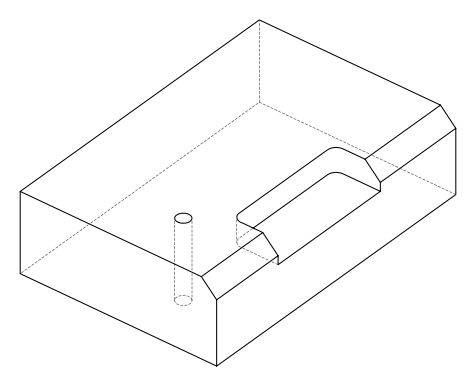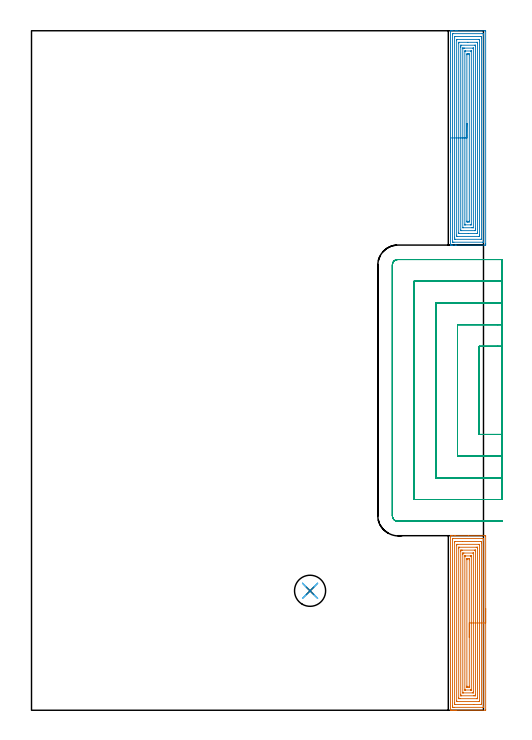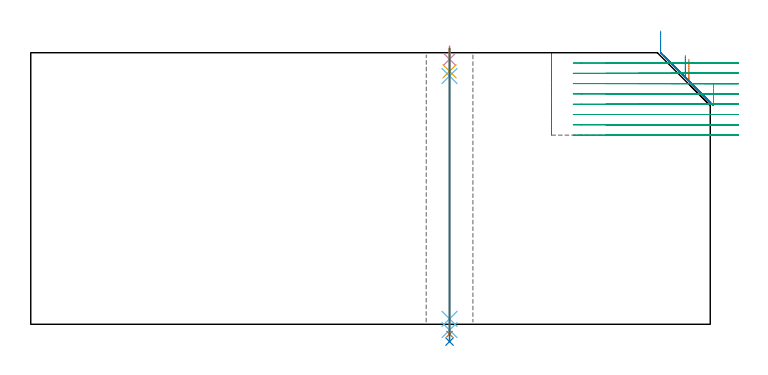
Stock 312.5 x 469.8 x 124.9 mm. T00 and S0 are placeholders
(PLAN: 8 operations, 6 tool changes, 54.8 min)
(1 AREA_MILL | FG_CHAMFER_SURFACE | UGT0205_001 | 9.05 min | 38072 mm3)
(2 AREA_MILL_1 | FG_CHAMFER_SURFACE_1 | UGT0205_001 | 11.03 min | 46188 mm3)
(3 MILL_SLOT | SLOT_PARTIAL_RECTANGULAR | UGT0201_094 | Follow Part, ap 5, ae 75% | 33.03 min | 548006 mm3)
(4 SPOT_DRILL | STEP1HOLE | NXT0321_9005460120000 | 0.05 min | 144 mm3)
(5 DRILL_BLIND_HOLE_INTO_CENTER | STEP1HOLE | UGT0301_180 | 0.04 min | 129 mm3)
(6 GUN_DRILL_THROUGH_HOLE | STEP1HOLE | UGT0307_001 | 0.56 min | 2246 mm3)
(7 SPADE_DRILL_TO_ENLARGE_THROUGH_HOLE | STEP1HOLE | UGT0306_004 | 0.53 min | 15270 mm3)
(8 DRILL_TO_ENLARGE_THROUGH_HOLE | STEP1HOLE | UGT0301_052 | 0.54 min | 27426 mm3)
(TOOL UGT0205_001 | Chamfer Mill 20 x 3 x 45 deg. | D20 FL50 Z2)
(TOOL UGT0201_094 | End mill 20 mm | D20 FL38 Z4)
(TOOL NXT0321_9005460120000 | NC Spot Drill, 142deg, 12mm, Carbide, Uncoated | D12 PA142 FL30 Z2)
(TOOL UGT0301_180 | Twist Drill 5.7 mm | D5.7 PA118 FL55 Z2)
(TOOL UGT0307_001 | Gun Drill 5 mm | D5 PA130 FL24 Z1)
(TOOL UGT0306_004 | Spade Drill 13.5mm | D13.5 PA132 FL10 Z2)
(TOOL UGT0301_052 | Twist Drill 21.5 mm | D21.5 PA118 FL150 Z2)
(OP 1 AREA_MILL)
G17 G21 G94 G90
T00 M6
G54
G17 G0 G90 X314. Y70.35 S1061 M3
G43 Z134.9 H0
Z110.6
G94 G1 Y70.312 Z109.728 F250.
Y70.198 Z108.864
Y70.009 Z108.012
Y69.747 Z107.18
Y69.413 Z106.374
Y69.01 Z105.6
Y68.541 Z104.864
Y68.01 Z104.172
Y67.421 Z103.529
Y66.778 Z102.94
Y66.086 Z102.409
Y65.35 Z101.94
Y64.576 Z101.537
Y63.77 Z101.203
Y62.938 Z100.941
Y62.086 Z100.752
Y61.222 Z100.638
Y60.35 Z100.6
Y0.597
X313.996 Y0.278 Z100.602
X313.991 Y0.01 Z100.606
X313.719 Y0. Z100.878
X293.543 Z121.052
X292.947 Z121.647
X292.358 Z122.239
X292.056 Z122.54
X291.467 Z123.129
X291.166 Z123.429
X290.563 Z124.036
X290.276 Z124.323
X290.09 Z124.509
X289.744 Z124.847
X289.706 Z124.885
X289.702 Y0.007 Z124.888
X289.7 Y0.15 Z124.9
Y120.549
X289.703 Y120.69 Z124.888
X289.742 Y120.693 Z124.849
X290.09 Y120.7 Z124.509
X290.563 Z124.036
X291.166 Z123.429
X292.358 Z122.239
X292.947 Z121.647
X302.073 Z112.525
X313.424 Z101.173
X313.721 Y120.698 Z100.876
X313.992 Y120.69 Z100.606
X313.999 Y120.419 Z100.599
X314. Y60.35 Z100.6
X312.586 Z102.014
Y2.329
X312.585 Y2.277 Z102.015
X312.581 Y2.173 Z102.019
X312.575 Y2.01 Z102.025
X312.534 Y2.008 Z102.066
X312.022 Y2.001 Z102.578
X292.056 Z122.544
X291.543 Y2.003 Z123.057
X291.166 Y2.01 Z123.434
X291.121 Y2.38 Z123.479
X291.118 Y2.428 Z123.482
X291.114 Y3.272 Z123.486
Y3.324
Y118.371
X291.115 Y118.423 Z123.485
X291.119 Y118.527 Z123.481
X291.125 Y118.69 Z123.475
X291.166 Y118.692 Z123.434
X291.678 Y118.699 Z122.922
X311.644 Z102.956
X312.157 Y118.697 Z102.443
X312.534 Y118.69 Z102.066
X312.579 Y118.319 Z102.021
X312.582 Y118.271 Z102.018
X312.586 Y117.428 Z102.014
Y117.376
Y60.35
X311.172 Z103.428
X311.171 Y4.637 Z103.429
X311.169 Y4.164 Z103.431
X311.167 Y4.06 Z103.433
X311.165 Y4.017 Z103.435
X311.081 Y4.01 Z103.519
X310.916 Y4.001 Z103.684
X305.757 Y4. Z108.843
X292.783 Z121.817
X292.674 Y4.002 Z121.926
X292.586 Y4.006 Z122.014
X292.535 Y4.01 Z122.065
X292.533 Y4.026 Z122.067
X292.531 Y4.164 Z122.069
X292.529 Y4.583 Z122.071
X292.528 Y5.056 Z122.072
X292.529 Y116.063 Z122.071
X292.53 Y116.536 Z122.07
X292.533 Y116.64 Z122.067
X292.535 Y116.683 Z122.065
X292.619 Y116.69 Z121.981
X292.784 Y116.698 Z121.816
X297.943 Y116.7 Z116.657
X310.917 Z103.683
X311.026 Y116.698 Z103.574
X311.114 Y116.694 Z103.486
X311.165 Y116.69 Z103.435
X311.167 Y116.674 Z103.433
X311.169 Y116.536 Z103.431
X311.171 Y116.117 Z103.429
X311.172 Y115.644 Z103.428
Y60.35
X309.757 Z104.843
Y6.84
X309.753 Y6.058 Z104.847
X309.75 Y6.011 Z104.85
X309.706 Y6.007 Z104.894
X309.601 Y6.003 Z104.999
X309.392 Y6.001 Z105.208
X308.973 Y6. Z105.627
X294.286 Y6.001 Z120.314
X294.091 Y6.003 Z120.509
X293.994 Y6.006 Z120.606
X293.951 Y6.01 Z120.649
X293.95 Y6.043 Z120.65
X293.943 Y6.733 Z120.657
Y6.84
Y113.86
X293.947 Y114.642 Z120.653
X293.95 Y114.689 Z120.65
X293.994 Y114.693 Z120.606
X294.099 Y114.697 Z120.501
X294.308 Y114.699 Z120.292
X294.727 Y114.7 Z119.873
X309.414 Y114.699 Z105.186
X309.609 Y114.697 Z104.991
X309.706 Y114.694 Z104.894
X309.749 Y114.69 Z104.851
X309.75 Y114.657 Z104.85
X309.757 Y113.966 Z104.843
Y113.86
Y60.35
X308.343 Z106.257
Y8.623
X308.342 Y8.363 Z106.258
X308.338 Y8.101 Z106.262
X308.336 Y8.029 Z106.264
X308.33 Y8.009 Z106.27
X308.315 Y8.007 Z106.285
X308.238 Y8.003 Z106.362
X308.082 Y8.001 Z106.518
X307.814 Y8. Z106.786
X296.24 Z118.36
X295.618 Y8.002 Z118.982
X295.41 Y8.006 Z119.19
X295.376 Y8.009 Z119.224
X295.364 Y8.013 Z119.236
X295.362 Y8.049 Z119.238
X295.359 Y8.188 Z119.241
X295.357 Y8.362 Z119.243
Y8.623
Y112.077
X295.358 Y112.337 Z119.242
X295.362 Y112.599 Z119.238
X295.364 Y112.671 Z119.236
X295.37 Y112.691 Z119.23
X295.385 Y112.693 Z119.215
X295.462 Y112.697 Z119.138
X295.618 Y112.699 Z118.982
X295.886 Y112.7 Z118.714
X307.46 Z107.14
X308.082 Y112.698 Z106.518
X308.29 Y112.694 Z106.31
X308.324 Y112.691 Z106.276
X308.336 Y112.687 Z106.264
X308.338 Y112.651 Z106.262
X308.341 Y112.512 Z106.259
X308.343 Y112.338 Z106.257
Y112.077
Y60.35
X306.929 Z107.671
X306.928 Y10.671 Z107.672
X306.927 Y10.407 Z107.673
X306.924 Y10.093 Z107.676
X306.922 Y10.023 Z107.678
X306.843 Y10.01 Z107.757
X306.705 Y10.003 Z107.895
X306.302 Y10.001 Z108.298
X305.818 Y10. Z108.782
X297.398 Z117.202
X296.912 Y10.002 Z117.688
X296.8 Y10.008 Z117.8
X296.778 Y10.01 Z117.822
X296.776 Y10.049 Z117.824
X296.773 Y10.142 Z117.827
X296.772 Y10.407 Z117.828
X296.771 Y11.035 Z117.829
Y110.029
X296.773 Y110.293 Z117.827
X296.776 Y110.607 Z117.824
X296.778 Y110.677 Z117.822
X296.857 Y110.69 Z117.743
X296.995 Y110.696 Z117.605
X297.398 Y110.699 Z117.202
X297.882 Y110.7 Z116.718
X306.302 Z108.298
X306.788 Y110.698 Z107.812
X306.9 Y110.692 Z107.7
X306.922 Y110.69 Z107.678
X306.924 Y110.651 Z107.676
X306.927 Y110.558 Z107.673
X306.928 Y110.293 Z107.672
X306.929 Y109.665 Z107.671
Y60.35
X305.515 Z109.085
X305.514 Y12.979 Z109.086
X305.51 Y12.191 Z109.09
X305.508 Y12.094 Z109.092
X305.5 Y12.01 Z109.1
X305.411 Y12.008 Z109.189
X304.711 Y12.001 Z109.889
X298.478 Z116.122
X298.289 Y12.007 Z116.311
X298.227 Y12.01 Z116.373
X298.192 Y12.026 Z116.408
X298.189 Y12.088 Z116.411
X298.187 Y12.191 Z116.413
X298.186 Y12.294 Z116.414
X298.185 Y107.721 Z116.415
X298.19 Y108.509 Z116.41
X298.192 Y108.606 Z116.408
X298.2 Y108.69 Z116.4
X298.289 Y108.692 Z116.311
X298.989 Y108.699 Z115.611
X305.222 Y108.698 Z109.378
X305.411 Y108.693 Z109.189
X305.473 Y108.69 Z109.127
X305.508 Y108.674 Z109.092
X305.511 Y108.612 Z109.089
X305.513 Y108.509 Z109.087
X305.514 Y108.406 Z109.086
X305.515 Y60.35 Z109.085
X304.1 Z110.5
Y14.239
X304.099 Y14.113 Z110.501
X304.096 Y14.03 Z110.504
X304.093 Y14.013 Z110.507
X304.088 Y14.009 Z110.512
X304.063 Y14.006 Z110.537
X303.631 Y14. Z110.969
X303.605 Z110.995
X300.069 Z114.531
X300.044 Z114.556
X299.645 Y14.01 Z114.955
X299.606 Y14.014 Z114.994
X299.603 Y14.045 Z114.997
X299.601 Y14.091 Z114.999
X299.6 Y14.137 Z115.
Y14.445
Y106.461
X299.601 Y106.587 Z114.999
X299.604 Y106.669 Z114.996
X299.606 Y106.687 Z114.994
X299.612 Y106.691 Z114.988
X299.637 Y106.694 Z114.963
X300.069 Y106.7 Z114.531
X300.095 Z114.505
X303.631 Z110.969
X303.656 Z110.944
X304.055 Y106.69 Z110.545
X304.094 Y106.686 Z110.506
X304.097 Y106.655 Z110.503
X304.099 Y106.609 Z110.501
X304.1 Y106.563 Z110.5
Y106.255
Y60.35
X302.686 Z111.914
Y16.65
X302.682 Y16.231 Z111.918
X302.679 Y16.024 Z111.921
X302.675 Y16.01 Z111.925
X302.648 Y16.006 Z111.952
X302.591 Y16.003 Z112.009
X302.498 Y16. Z112.102
X301.117 Y16.002 Z113.483
X301.067 Y16.004 Z113.533
X301.032 Y16.01 Z113.568
X301.02 Y16.014 Z113.58
X301.019 Y16.031 Z113.581
X301.016 Y16.218 Z113.584
X301.014 Y16.596 Z113.586
Y16.65
Y104.05
X301.018 Y104.469 Z113.582
X301.021 Y104.676 Z113.579
X301.025 Y104.69 Z113.575
X301.052 Y104.694 Z113.548
X301.109 Y104.697 Z113.491
X301.202 Y104.7 Z113.398
X302.583 Y104.698 Z112.017
X302.633 Y104.696 Z111.967
X302.668 Y104.69 Z111.932
X302.68 Y104.686 Z111.92
X302.681 Y104.669 Z111.919
X302.684 Y104.481 Z111.916
X302.686 Y104.104 Z111.914
Y104.05
Y60.35
Y59.478 Z111.952
Y58.613 Z112.066
Y57.762 Z112.255
Y56.93 Z112.517
Y56.124 Z112.851
Y55.35 Z113.254
Y54.614 Z113.722
Y53.922 Z114.253
Y53.279 Z114.843
Y52.69 Z115.486
Y52.158 Z116.178
Y51.69 Z116.914
Y51.287 Z117.688
Y50.953 Z118.494
Y50.691 Z119.326
Y50.502 Z120.177
Y50.388 Z121.042
Y50.35 Z121.914
G0 Z134.9
M5
M2
(OP 2 AREA_MILL_1)
G17 G21 G94 G90
T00 M6
G54
G17 G0 G90 X289.7 Y385.7 S1061 M3
G43 Z134.9 H0
G94 G1 Y385.738 Z134.028 F250.
Y385.852 Z133.163
Y386.041 Z132.312
Y386.303 Z131.48
Y386.637 Z130.674
Y387.04 Z129.9
Y387.509 Z129.164
Y388.04 Z128.472
Y388.629 Z127.829
Y389.272 Z127.24
Y389.964 Z126.708
Y390.7 Z126.24
Y391.474 Z125.837
Y392.28 Z125.503
Y393.112 Z125.241
Y393.964 Z125.052
Y394.828 Z124.938
Y395.7 Z124.9
Y469.659
X289.703 Y469.79 Z124.888
X289.739 Y469.792 Z124.853
X290.064 Y469.8 Z124.535
X290.604 Z123.995
X291.166 Z123.429
X293.228 Z121.37
X293.837 Z120.758
X294.423 Z120.173
X313.424 Z101.173
X313.732 Y469.797 Z100.865
X313.992 Y469.79 Z100.605
X313.999 Y469.53 Z100.599
X314. Y322.501 Z100.6
X313.999 Y322.186 Z100.601
X313.993 Y321.617 Z100.604
X313.991 Y321.607 Z100.606
X313.424 Y321.6 Z101.173
X293.837 Z120.758
X293.228 Z121.37
X292.947 Z121.65
X291.166 Z123.429
X290.604 Z123.995
X290.276 Z124.323
X290.063 Z124.535
X289.741 Z124.85
X289.706 Z124.885
X289.702 Y321.607 Z124.888
X289.7 Y321.74 Z124.9
Y395.7
X291.114 Z123.486
Y467.483
X291.115 Y467.535 Z123.485
X291.119 Y467.639 Z123.481
X291.127 Y467.79 Z123.473
X291.166 Y467.792 Z123.434
X291.689 Y467.799 Z122.911
X311.644 Y467.8 Z102.956
X312.168 Y467.798 Z102.432
X312.534 Y467.79 Z102.066
X312.579 Y467.785 Z102.021
X312.586 Y467.432 Z102.014
Y323.917
X312.585 Y323.865 Z102.015
X312.581 Y323.761 Z102.019
X312.573 Y323.61 Z102.027
X312.534 Y323.608 Z102.066
X312.011 Y323.601 Z102.589
X292.056 Y323.6 Z122.544
X291.532 Y323.602 Z123.068
X291.166 Y323.61 Z123.434
X291.121 Y323.614 Z123.479
X291.114 Y323.968 Z123.486
Y395.7
X292.528 Z122.072
X292.529 Y465.65 Z122.071
X292.53 Y465.754 Z122.07
X292.532 Y465.779 Z122.068
X292.534 Y465.785 Z122.066
X292.547 Y465.79 Z122.053
X292.646 Y465.795 Z121.954
X292.797 Y465.799 Z121.803
X310.603 Z103.997
X310.753 Y465.797 Z103.847
X310.904 Y465.792 Z103.696
X311.165 Y465.779 Z103.435
X311.167 Y465.65 Z103.433
X311.17 Y465.232 Z103.43
X311.171 Y464.758 Z103.429
X311.172 Y464.34 Z103.428
X311.171 Y325.751 Z103.429
X311.17 Y325.646 Z103.43
X311.168 Y325.621 Z103.432
X311.166 Y325.615 Z103.434
X311.153 Y325.61 Z103.447
X311.054 Y325.605 Z103.546
X310.903 Y325.601 Z103.697
X293.097 Z121.503
X292.947 Y325.603 Z121.653
X292.797 Y325.608 Z121.803
X292.535 Y325.621 Z122.065
X292.533 Y325.751 Z122.067
X292.53 Y326.168 Z122.07
X292.529 Y326.642 Z122.071
X292.528 Y327.06 Z122.072
Y395.7
X293.943 Z120.657
Y462.976
X293.944 Y463.76 Z120.656
X293.946 Y463.786 Z120.654
X293.949 Y463.791 Z120.651
X293.956 Y463.794 Z120.644
X294.007 Y463.798 Z120.593
X294.11 Y463.799 Z120.49
X294.316 Y463.8 Z120.284
X309.415 Z105.185
X309.602 Y463.798 Z104.998
X309.696 Y463.795 Z104.904
X309.741 Y463.79 Z104.859
X309.751 Y463.784 Z104.849
X309.757 Y462.976 Z104.843
Y328.424
X309.756 Y327.64 Z104.844
X309.754 Y327.614 Z104.846
X309.751 Y327.609 Z104.849
X309.744 Y327.606 Z104.856
X309.693 Y327.602 Z104.907
X309.59 Y327.601 Z105.01
X309.384 Y327.6 Z105.216
X294.285 Y327.601 Z120.315
X294.098 Y327.602 Z120.502
X294.004 Y327.606 Z120.596
X293.959 Y327.61 Z120.641
X293.949 Y327.616 Z120.651
X293.943 Y328.424 Z120.657
Y395.7
X295.357 Z119.243
Y461.194
X295.358 Y461.454 Z119.242
X295.362 Y461.716 Z119.238
X295.364 Y461.783 Z119.236
X295.392 Y461.79 Z119.208
X295.466 Y461.795 Z119.134
X295.618 Y461.799 Z118.982
X301.69 Y461.8 Z112.91
X308.082 Y461.799 Z106.518
X308.284 Y461.797 Z106.316
X308.319 Y461.794 Z106.281
X308.332 Y461.791 Z106.268
X308.336 Y461.767 Z106.264
X308.34 Y461.629 Z106.26
X308.342 Y461.455 Z106.258
X308.343 Y330.206 Z106.257
X308.342 Y329.946 Z106.258
X308.338 Y329.684 Z106.262
X308.336 Y329.617 Z106.264
X308.308 Y329.61 Z106.292
X308.234 Y329.605 Z106.366
X308.082 Y329.601 Z106.518
X302.01 Y329.6 Z112.59
X295.618 Y329.601 Z118.982
X295.416 Y329.603 Z119.184
X295.382 Y329.606 Z119.218
X295.368 Y329.609 Z119.232
X295.364 Y329.633 Z119.236
X295.36 Y329.771 Z119.24
X295.358 Y329.945 Z119.242
X295.357 Y395.7 Z119.243
X296.771 Z117.829
Y458.521
X296.772 Y459.148 Z117.828
X296.774 Y459.412 Z117.826
X296.778 Y459.725 Z117.822
X296.784 Y459.79 Z117.816
X296.882 Y459.795 Z117.718
X297.012 Y459.799 Z117.588
X306.302 Y459.8 Z108.298
X306.806 Y459.798 Z107.794
X306.902 Y459.793 Z107.698
X306.919 Y459.791 Z107.681
X306.922 Y459.759 Z107.678
X306.926 Y459.678 Z107.674
X306.928 Y459.412 Z107.672
X306.929 Y332.879 Z107.671
X306.928 Y332.252 Z107.672
X306.926 Y331.988 Z107.674
X306.922 Y331.675 Z107.678
X306.916 Y331.61 Z107.684
X306.818 Y331.605 Z107.782
X306.688 Y331.601 Z107.912
X297.398 Y331.6 Z117.202
X296.894 Y331.602 Z117.706
X296.798 Y331.608 Z117.802
X296.781 Y331.61 Z117.819
X296.778 Y331.641 Z117.822
X296.774 Y331.722 Z117.826
X296.772 Y331.988 Z117.828
X296.771 Y395.7 Z117.829
X298.185 Z116.415
X298.186 Y457.63 Z116.414
X298.187 Y457.732 Z116.413
X298.189 Y457.767 Z116.411
X298.192 Y457.787 Z116.408
X298.205 Y457.79 Z116.395
X298.289 Y457.793 Z116.311
X299.009 Y457.8 Z115.591
X299.179 Z115.421
X305.242 Z109.358
X305.411 Y457.797 Z109.189
X305.468 Y457.794 Z109.132
X305.506 Y457.79 Z109.094
X305.509 Y457.733 Z109.091
X305.513 Y457.63 Z109.087
X305.514 Y457.527 Z109.086
Y333.77
X305.513 Y333.668 Z109.087
X305.511 Y333.633 Z109.089
X305.508 Y333.613 Z109.092
X305.495 Y333.61 Z109.105
X305.411 Y333.607 Z109.189
X304.691 Y333.6 Z109.909
X304.521 Z110.079
X298.458 Y333.601 Z116.142
X298.289 Y333.603 Z116.311
X298.232 Y333.606 Z116.368
X298.194 Y333.61 Z116.406
X298.191 Y333.667 Z116.409
X298.187 Y333.77 Z116.413
X298.186 Y333.873 Z116.414
X298.185 Y395.7 Z116.415
X299.6 Z115.
Y455.426
X299.601 Y455.584 Z114.999
X299.604 Y455.709 Z114.996
X299.606 Y455.784 Z114.994
X299.649 Y455.79 Z114.951
X300.069 Y455.799 Z114.531
X300.117 Y455.8 Z114.483
X303.678 Z110.922
X304.041 Y455.793 Z110.559
X304.085 Y455.79 Z110.515
X304.094 Y455.784 Z110.506
X304.096 Y455.771 Z110.504
X304.099 Y455.722 Z110.501
X304.1 Y455.675 Z110.5
Y455.377
Y335.974
X304.099 Y335.816 Z110.501
X304.096 Y335.691 Z110.504
X304.094 Y335.616 Z110.506
X304.051 Y335.61 Z110.549
X303.631 Y335.601 Z110.969
X303.583 Y335.6 Z111.017
X300.022 Z114.578
X299.659 Y335.607 Z114.941
X299.615 Y335.61 Z114.985
X299.606 Y335.616 Z114.994
X299.604 Y335.629 Z114.996
X299.601 Y335.678 Z114.999
X299.6 Y335.725 Z115.
Y336.023
Y395.7
X301.014 Z113.586
Y453.174
X301.02 Y453.593 Z113.58
X301.024 Y453.79 Z113.576
X301.229 Y453.796 Z113.371
X301.85 Y453.799 Z112.75
X302.117 Y453.798 Z112.483
X302.577 Y453.79 Z112.024
X302.679 Y453.781 Z111.921
X302.686 Y453.174 Z111.914
Y338.226
X302.68 Y337.807 Z111.92
X302.676 Y337.61 Z111.924
X302.471 Y337.604 Z112.129
X301.85 Y337.601 Z112.75
X301.583 Y337.602 Z113.017
X301.124 Y337.61 Z113.476
X301.021 Y337.619 Z113.579
X301.014 Y338.226 Z113.586
Y395.7
Y396.572 Z113.624
Y397.437 Z113.738
Y398.288 Z113.927
Y399.12 Z114.189
Y399.926 Z114.523
Y400.7 Z114.926
Y401.436 Z115.395
Y402.128 Z115.926
Y402.771 Z116.515
Y403.36 Z117.158
Y403.892 Z117.851
Y404.36 Z118.586
Y404.763 Z119.36
Y405.097 Z120.166
Y405.359 Z120.998
Y405.548 Z121.85
Y405.662 Z122.715
Y405.7 Z123.586
G0 Z134.9
M5
M2
(OP 3 MILL_SLOT)
G17 G21 G94 G90
T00 M6
G54
G17 G0 G90 X325.5 Y251.6 S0 M3
G43 Z134.9 H0
Z120.162
G94 G1 X322.5 F250.
X309.5 F500.
Y190.7
X322.5
X325.5 F250.
Y266.6
X322.5
X294.5 F500.
Y175.7
X322.5
X325.5 F250.
Y281.6
X322.5
X279.5 F500.
Y160.7
X322.5
X325.5 F250.
Y296.6
X322.5
X264.5 F500.
Y145.7
X322.5
X325.5 F250.
Y311.6
X322.5
X253.2 F500.
G3 X249.5 Y307.9 R3.7
G1 Y134.4
G3 X253.2 Y130.7 R3.7
G1 X322.5
X325.5 F250.
G0 Y251.6 Z115.425
G1 X322.5
X309.5 F500.
Y190.7
X322.5
X325.5 F250.
Y266.6
X322.5
X294.5 F500.
Y175.7
X322.5
X325.5 F250.
Y281.6
X322.5
X279.5 F500.
Y160.7
X322.5
X325.5 F250.
Y296.6
X322.5
X264.5 F500.
Y145.7
X322.5
X325.5 F250.
Y311.6
X322.5
X253.2 F500.
G3 X249.5 Y307.9 R3.7
G1 Y134.4
G3 X253.2 Y130.7 R3.7
G1 X322.5
X325.5 F250.
G0 Y251.6 Z110.687
G1 X322.5
X309.5 F500.
Y190.7
X322.5
X325.5 F250.
Y266.6
X322.5
X294.5 F500.
Y175.7
X322.5
X325.5 F250.
Y281.6
X322.5
X279.5 F500.
Y160.7
X322.5
X325.5 F250.
Y296.6
X322.5
X264.5 F500.
Y145.7
X322.5
X325.5 F250.
Y311.6
X322.5
X253.2 F500.
G3 X249.5 Y307.9 R3.7
G1 Y134.4
G3 X253.2 Y130.7 R3.7
G1 X322.5
X325.5 F250.
G0 Y251.6 Z105.95
G1 X322.5
X309.5 F500.
Y190.7
X322.5
X325.5 F250.
Y266.6
X322.5
X294.5 F500.
Y175.7
X322.5
X325.5 F250.
Y281.6
X322.5
X279.5 F500.
Y160.7
X322.5
X325.5 F250.
Y296.6
X322.5
X264.5 F500.
Y145.7
X322.5
X325.5 F250.
Y311.6
X322.5
X253.2 F500.
G3 X249.5 Y307.9 R3.7
G1 Y134.4
G3 X253.2 Y130.7 R3.7
G1 X322.5
X325.5 F250.
G0 Y251.6 Z101.212
G1 X322.5
X309.5 F500.
Y190.7
X322.5
X325.5 F250.
Y266.6
X322.5
X294.5 F500.
Y175.7
X322.5
X325.5 F250.
Y281.6
X322.5
X279.5 F500.
Y160.7
X322.5
X325.5 F250.
Y296.6
X322.5
X264.5 F500.
Y145.7
X322.5
X325.5 F250.
Y311.6
X322.5
X253.2 F500.
G3 X249.5 Y307.9 R3.7
G1 Y134.4
G3 X253.2 Y130.7 R3.7
G1 X322.5
X325.5 F250.
G0 Y251.6 Z96.475
G1 X322.5
X309.5 F500.
Y190.7
X322.5
X325.5 F250.
Y266.6
X322.5
X294.5 F500.
Y175.7
X322.5
X325.5 F250.
Y281.6
X322.5
X279.5 F500.
Y160.7
X322.5
X325.5 F250.
Y296.6
X322.5
X264.5 F500.
Y145.7
X322.5
X325.5 F250.
Y311.6
X322.5
X253.2 F500.
G3 X249.5 Y307.9 R3.7
G1 Y134.4
G3 X253.2 Y130.7 R3.7
G1 X322.5
X325.5 F250.
G0 Y251.6 Z91.737
G1 X322.5
X309.5 F500.
Y190.7
X322.5
X325.5 F250.
Y266.6
X322.5
X294.5 F500.
Y175.7
X322.5
X325.5 F250.
Y281.6
X322.5
X279.5 F500.
Y160.7
X322.5
X325.5 F250.
Y296.6
X322.5
X264.5 F500.
Y145.7
X322.5
X325.5 F250.
Y311.6
X322.5
X253.2 F500.
G3 X249.5 Y307.9 R3.7
G1 Y134.4
G3 X253.2 Y130.7 R3.7
G1 X322.5
X325.5 F250.
G0 Y251.6 Z87.
G1 X322.5
X309.5 F500.
Y190.7
X322.5
X325.5 F250.
Y266.6
X322.5
X294.5 F500.
Y175.7
X322.5
X325.5 F250.
Y281.6
X322.5
X279.5 F500.
Y160.7
X322.5
X325.5 F250.
Y296.6
X322.5
X264.5 F500.
Y145.7
X322.5
X325.5 F250.
Y311.6
X322.5
X253.2 F500.
G3 X249.5 Y307.9 R3.7
G1 Y134.4
G3 X253.2 Y130.7 R3.7
G1 X322.5
X325.5 F250.
G0 Z134.9
M5
M2
(OP 4 SPOT_DRILL)
G17 G21 G94 G90
T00 M6
G54
G17 G0 G90 X192.6 Y82.6 S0 M3
G43 Z134.9 H0
G94 G81 G98 Z121.9 F250. R127.9
G80
M5
M2
(OP 5 DRILL_BLIND_HOLE_INTO_CENTER)
G17 G21 G94 G90
T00 M6
G54
G17 G0 G90 X192.6 Y82.6 S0 M3
G43 Z134.9 H0
G94 G81 G98 Z116.35 F250. R126.9
G80
M5
M2
(OP 6 GUN_DRILL_THROUGH_HOLE)
G17 G21 G94 G90
T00 M6
G54
G17 G0 G90 X192.6 Y82.6 M8
G43 Z134.9 H0
Z123.012
S716 M3
G94 G1 Z114.186 F125. M26
G4 X.084
Z2.5 F250.
G4 X.084
Z-2.666 F125.
G4 X.084
M5
M9
G0 Z123.012
Z134.9
M2
(OP 7 SPADE_DRILL_TO_ENLARGE_THROUGH_HOLE)
G17 G21 G94 G90
T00 M6
G54
G17 G0 G90 X192.6 Y82.6 S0 M3
G43 Z134.9 H0
G94 G73 G98 Z-4.505 F250. Q12.941 R126.9
G80
M5
M2
(OP 8 DRILL_TO_ENLARGE_THROUGH_HOLE)
G17 G21 G94 G90
T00 M6
G54
G17 G0 G90 X192.6 Y82.6 S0 M3
G43 Z134.9 H0
G94 G73 G98 Z-7.959 F250. Q18.98 R126.9
G80
M5
M2
